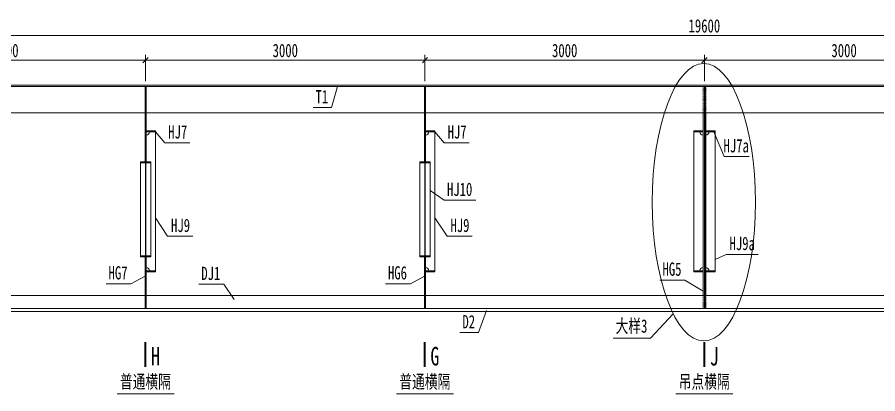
# Model space of a CAD drawing. Header units: millimetres. Extents: x 44597 to 300567, y -113054 to 73044.
# Drawn here: x 51188 to 60429, y -73677 to -69633 of the extents above; entities that cross this region are included whole.
import ezdxf
from ezdxf.enums import TextEntityAlignment as Align

# ---------------------------------------------------------------- set-up
doc = ezdxf.new("R2010")
doc.units = ezdxf.units.MM
doc.linetypes.add('DASHED', pattern=[0.75, 0.5, -0.25])
doc.layers.get('Defpoints').update_dxf_attribs({"color": 8})
for name, color, linetype, lineweight in [('文字', 7, 'Continuous', 15), ('粗线', 3, 'Continuous', 35), ('细实线', 4, 'Continuous', 15), ('虚线', 7, 'DASHED', 13), ('钢板细线', 6, 'Continuous', 15)]:
    doc.layers.add(name, color=color, linetype=linetype, lineweight=lineweight)
doc.styles.add('111', font='', dxfattribs={"width": 0.7})
doc.styles.add('BM_Dim', font='', dxfattribs={"width": 0.85})
doc.styles.get('111').set_extended_font_data('仿宋_GB2312')
doc.styles.get('BM_Dim').set_extended_font_data('仿宋_GB2312')
doc.dimstyles.new('200', dxfattribs={"dimscale": 0, "dimtxt": 2.5, "dimasz": 1, "dimexe": 1, "dimexo": 1, "dimgap": 0.6, "dimtad": 1, "dimdec": 0, "dimdsep": 46, "dimtxsty": '111', "dimblk": 'OBLIQUE', "dimcen": 0, "dimclrd": 4, "dimclre": 4, "dimclrt": 4, "dimadec": 1, "dimazin": 2, "dimtfac": 1, "dimtdec": 0, "dimtix": 1, "dimtmove": 2, "dimatfit": 3, "dimfxl": 4, "dimfxlon": 1, "dimtolj": 1, "dimlwd": -1, "dimlwe": -1, "dimarcsym": 0})

# ---------------------------------------------------------------- blocks, each defined once
blk = doc.blocks.new('_Oblique')
at = {"color": 0, "linetype": 'ByBlock', "lineweight": -2}
blk.add_line((-0.5, -0.5), (0.5, 0.5), dxfattribs=at)
blk = doc.blocks.new('*D544')
at = {"layer": 'Defpoints', "color": 0, "transparency": 16777216}
for p in [(58566.6, -70093.9), (58566.6, -70378.6), (61566.6, -70378.6)]:
    blk.add_point(p, dxfattribs=at)
at = {"layer": '细实线', "color": 4, "transparency": 16777216}
for p, q in [((58566.6, -70321.4), (58566.6, -70036.8)), ((61566.6, -70321.4), (61566.6, -70036.8)), ((61566.6, -70093.9), (58566.6, -70093.9))]:
    blk.add_line(p, q, dxfattribs=at)
at = {"layer": '细实线', "color": 4, "transparency": 16777216, "xscale": 57.14285714285715, "yscale": 57.14285714285715, "zscale": 57.14285714285715, "rotation": 180}
blk.add_blockref('_Oblique', (58566.6, -70093.9), dxfattribs=at)
at = {"layer": '细实线', "color": 4, "transparency": 16777216, "xscale": 57.14285714285715, "yscale": 57.14285714285715, "zscale": 57.14285714285715}
blk.add_blockref('_Oblique', (61566.6, -70093.9), dxfattribs=at)
at = {"layer": '细实线', "color": 4, "transparency": 16777216, "insert": (60066.6, -69991.7), "char_height": 142.86, "attachment_point": 5, "style": '111'}
blk.add_mtext('\\A1;3000', dxfattribs=at)
blk = doc.blocks.new('*D545')
at = {"layer": 'Defpoints', "color": 0, "transparency": 16777216}
for p in [(55566.6, -70093.9), (55566.6, -70378.6), (58566.6, -70378.6)]:
    blk.add_point(p, dxfattribs=at)
at = {"layer": '细实线', "color": 4, "transparency": 16777216}
for p, q in [((55566.6, -70321.4), (55566.6, -70036.8)), ((58566.6, -70321.4), (58566.6, -70036.8)), ((58566.6, -70093.9), (55566.6, -70093.9))]:
    blk.add_line(p, q, dxfattribs=at)
at = {"layer": '细实线', "color": 4, "transparency": 16777216, "xscale": 57.14285714285715, "yscale": 57.14285714285715, "zscale": 57.14285714285715, "rotation": 180}
blk.add_blockref('_Oblique', (55566.6, -70093.9), dxfattribs=at)
at = {"layer": '细实线', "color": 4, "transparency": 16777216, "xscale": 57.14285714285715, "yscale": 57.14285714285715, "zscale": 57.14285714285715}
blk.add_blockref('_Oblique', (58566.6, -70093.9), dxfattribs=at)
at = {"layer": '细实线', "color": 4, "transparency": 16777216, "insert": (57066.6, -69991.7), "char_height": 142.86, "attachment_point": 5, "style": '111'}
blk.add_mtext('\\A1;3000', dxfattribs=at)
blk = doc.blocks.new('*D546')
at = {"layer": 'Defpoints', "color": 0, "transparency": 16777216}
for p in [(52566.6, -70093.9), (52566.6, -70378.6), (55566.6, -70378.6)]:
    blk.add_point(p, dxfattribs=at)
at = {"layer": '细实线', "color": 4, "transparency": 16777216}
for p, q in [((52566.6, -70321.4), (52566.6, -70036.8)), ((55566.6, -70321.4), (55566.6, -70036.8)), ((55566.6, -70093.9), (52566.6, -70093.9))]:
    blk.add_line(p, q, dxfattribs=at)
at = {"layer": '细实线', "color": 4, "transparency": 16777216, "xscale": 57.14285714285715, "yscale": 57.14285714285715, "zscale": 57.14285714285715, "rotation": 180}
blk.add_blockref('_Oblique', (52566.6, -70093.9), dxfattribs=at)
at = {"layer": '细实线', "color": 4, "transparency": 16777216, "xscale": 57.14285714285715, "yscale": 57.14285714285715, "zscale": 57.14285714285715}
blk.add_blockref('_Oblique', (55566.6, -70093.9), dxfattribs=at)
at = {"layer": '细实线', "color": 4, "transparency": 16777216, "insert": (54066.6, -69991.7), "char_height": 142.86, "attachment_point": 5, "style": '111'}
blk.add_mtext('\\A1;3000', dxfattribs=at)
blk = doc.blocks.new('*D547')
at = {"layer": 'Defpoints', "color": 0, "transparency": 16777216}
for p in [(49566.6, -70093.9), (49566.6, -70378.6), (52566.6, -70378.6)]:
    blk.add_point(p, dxfattribs=at)
at = {"layer": '细实线', "color": 4, "transparency": 16777216}
for p, q in [((49566.6, -70321.4), (49566.6, -70036.8)), ((52566.6, -70321.4), (52566.6, -70036.8)), ((52566.6, -70093.9), (49566.6, -70093.9))]:
    blk.add_line(p, q, dxfattribs=at)
at = {"layer": '细实线', "color": 4, "transparency": 16777216, "xscale": 57.14285714285715, "yscale": 57.14285714285715, "zscale": 57.14285714285715, "rotation": 180}
blk.add_blockref('_Oblique', (49566.6, -70093.9), dxfattribs=at)
at = {"layer": '细实线', "color": 4, "transparency": 16777216, "xscale": 57.14285714285715, "yscale": 57.14285714285715, "zscale": 57.14285714285715}
blk.add_blockref('_Oblique', (52566.6, -70093.9), dxfattribs=at)
at = {"layer": '细实线', "color": 4, "transparency": 16777216, "insert": (51066.6, -69991.7), "char_height": 142.86, "attachment_point": 5, "style": '111'}
blk.add_mtext('\\A1;3000', dxfattribs=at)
blk = doc.blocks.new('*D548')
at = {"layer": 'Defpoints', "color": 0, "transparency": 16777216}
for p in [(48766.6, -69829.3), (48766.6, -70114), (68366.6, -70098)]:
    blk.add_point(p, dxfattribs=at)
at = {"layer": '细实线', "color": 4, "transparency": 16777216}
for p, q in [((48766.6, -70056.8), (48766.6, -69772.1)), ((68366.6, -69829.3), (48766.6, -69829.3)), ((68366.6, -70040.8), (68366.6, -69772.1))]:
    blk.add_line(p, q, dxfattribs=at)
at = {"layer": '细实线', "color": 4, "transparency": 16777216, "xscale": 57.14285714285715, "yscale": 57.14285714285715, "zscale": 57.14285714285715, "rotation": 180}
blk.add_blockref('_Oblique', (48766.6, -69829.3), dxfattribs=at)
at = {"layer": '细实线', "color": 4, "transparency": 16777216, "xscale": 57.14285714285715, "yscale": 57.14285714285715, "zscale": 57.14285714285715}
blk.add_blockref('_Oblique', (68366.6, -69829.3), dxfattribs=at)
at = {"layer": '细实线', "color": 4, "transparency": 16777216, "insert": (58566.6, -69727), "char_height": 142.86, "attachment_point": 5, "style": '111'}
blk.add_mtext('\\A1;19600', dxfattribs=at)
blk = doc.blocks.new('普通横隔立面')
at = {"layer": 'Defpoints'}
for p, q in [((56843, -62753.6), (56843, -65137.6)), ((56737, -63233.6), (56837, -63233.6)), ((56737, -64736.6), (56837, -64736.6))]:
    blk.add_line(p, q, dxfattribs=at)
at = {"layer": '虚线', "ltscale": 2}
for p, q in [((56837, -63033.6), (56837, -62753.6)), ((56849, -63033.6), (56849, -62753.6)), ((56837, -64997.6), (56837, -65137.6)), ((56837, -64997.6), (56837, -65137.6)), ((56849, -64997.6), (56849, -65137.6)), ((56849, -64997.6), (56849, -65137.6))]:
    blk.add_line(p, q, dxfattribs=at)
at = {"layer": '钢板细线'}
for p, q in [((56837, -63033.6), (56837, -63560.6)), ((56849, -63033.6), (56849, -63560.6)), ((56737, -63228.6), (56837, -63228.6)), ((56737, -63228.6), (56737, -63238.6)), ((56737, -63238.6), (56837, -63238.6)), ((56737, -63238.6), (56737, -64731.6)), ((56788, -63560.6), (56898, -63560.6)), ((56788, -63560.6), (56788, -64580.6)), ((56788, -63570.6), (56898, -63570.6)), ((56898, -63560.6), (56898, -64580.6)), ((56788, -64570.6), (56898, -64570.6)), ((56788, -64580.6), (56898, -64580.6)), ((56837, -64580.6), (56837, -64997.6)), ((56849, -64580.6), (56849, -64997.6)), ((56737, -64731.6), (56837, -64731.6)), ((56737, -64731.6), (56737, -64741.6)), ((56737, -64741.6), (56837, -64741.6))]:
    blk.add_line(p, q, dxfattribs=at)
for centre, start, end in [((56837, -63238.6), 180, 270), ((56837, -64731.6), 90, 180)]:
    blk.add_arc(centre, 35, start, end, dxfattribs=at)

msp = doc.modelspace()

# ---------------------------------------------------------------- linework, layer by layer
at = {"layer": 'Defpoints'}
for p, q in [((58566.6, -70378.6), (58566.6, -72762.6)), ((58452.6, -70858.6), (58552.6, -70858.6)), ((58680.6, -70858.6), (58580.6, -70858.6)), ((58452.6, -72361.6), (58552.6, -72361.6)), ((58680.6, -72361.6), (58580.6, -72361.6))]:
    msp.add_line(p, q, dxfattribs=at)
at = {"layer": '粗线'}
for p, q in [((52566.6, -73387.1), (52566.6, -73123.8)), ((55566.6, -73387.1), (55566.6, -73123.8)), ((58566.6, -73387.1), (58566.6, -73123.8))]:
    msp.add_line(p, q, dxfattribs=at)
at = {"layer": '细实线'}
for p, q in [((54564, -70604.3), (54626.1, -70378.6)), ((54564, -70604.3), (54364.4, -70604.3)), ((52772, -70981.6), (52672.6, -70863.6)), ((55772, -70981.6), (55672.6, -70863.6)), ((58778.9, -71130.6), (58669.2, -70863.6)), ((52772, -70981.6), (53040.8, -70981.6)), ((55772, -70981.6), (56040.8, -70981.6)), ((59047.7, -71130.6), (58778.9, -71130.6)), ((55771.1, -71598.4), (55621.6, -71493.2)), ((56111.8, -71598.4), (55771.1, -71598.4)), ((52803.5, -71985.8), (52672.6, -71789.1)), ((55803.5, -71985.8), (55672.6, -71789.1)), ((53074.9, -71985.8), (52803.5, -71985.8)), ((56074.9, -71985.8), (55803.5, -71985.8)), ((58800.8, -72180.2), (58680.6, -72233.5)), ((59145.8, -72180.2), (58800.8, -72180.2)), ((52409.4, -72495.2), (52560.6, -72414.6)), ((55409.4, -72495.2), (55560.6, -72414.6)), ((52409.4, -72495.2), (52141.7, -72495.2)), ((53406.3, -72501.1), (53137.6, -72501.1)), ((53406.3, -72501.1), (53519, -72666.1)), ((55409.4, -72495.2), (55141.7, -72495.2)), ((58357, -72455.5), (58089.4, -72455.5)), ((58357, -72455.5), (58554.6, -72574.6)), ((56141.2, -73020.3), (56227.8, -72782.6)), ((57987.4, -73079.2), (58231.9, -72819)), ((56141.2, -73020.3), (55941.6, -73020.3)), ((57987.4, -73079.2), (57585.7, -73079.2)), ((52871.7, -73676.9), (52261.4, -73676.9)), ((55871.7, -73676.9), (55261.4, -73676.9)), ((58871.7, -73676.9), (58261.4, -73676.9))]:
    msp.add_line(p, q, dxfattribs=at)
at = {"layer": '细实线', "extrusion": (0, 0, -1)}
msp.add_ellipse((58560.6, -71619.5), major_axis=(0, -1489.7), ratio=0.371972, dxfattribs=at)
at = {"layer": '虚线', "ltscale": 4}
for p, q in [((58552.6, -70658.6), (58552.6, -70378.6)), ((58580.6, -70658.6), (58580.6, -70378.6)), ((58552.6, -72622.6), (58552.6, -72762.6)), ((58580.6, -72622.6), (58580.6, -72762.6)), ((58580.6, -72622.6), (58580.6, -72762.6))]:
    msp.add_line(p, q, dxfattribs=at)
at = {"layer": '钢板细线'}
for p, q in [((68166.6, -70362.6), (48566.6, -70362.6)), ((68166.6, -70378.6), (48566.6, -70378.6)), ((68166.6, -70658.6), (48566.6, -70658.6)), ((58552.6, -70658.6), (58552.6, -72622.6)), ((58580.6, -70658.6), (58580.6, -72622.6)), ((58452.6, -70853.6), (58552.6, -70853.6)), ((58452.6, -70853.6), (58452.6, -70863.6)), ((58452.6, -70863.6), (58552.6, -70863.6)), ((58452.6, -70863.6), (58452.6, -72356.6)), ((58680.6, -70853.6), (58580.6, -70853.6)), ((58680.6, -70863.6), (58580.6, -70863.6)), ((58680.6, -70853.6), (58680.6, -70863.6)), ((58680.6, -70863.6), (58680.6, -72356.6)), ((58452.6, -72356.6), (58552.6, -72356.6)), ((58452.6, -72356.6), (58452.6, -72366.6)), ((58452.6, -72366.6), (58552.6, -72366.6)), ((58680.6, -72356.6), (58580.6, -72356.6)), ((58680.6, -72366.6), (58580.6, -72366.6)), ((58680.6, -72356.6), (58680.6, -72366.6)), ((68566.6, -72622.6), (48966.6, -72622.6)), ((68566.6, -72762.6), (48966.6, -72762.6)), ((68566.6, -72794.6), (48966.6, -72794.6))]:
    msp.add_line(p, q, dxfattribs=at)
for centre, start, end in [((58552.6, -70863.6), 180, 270), ((58580.6, -70863.6), 270, 0), ((58552.6, -72356.6), 90, 180), ((58580.6, -72356.6), 0, 90)]:
    msp.add_arc(centre, 35, start, end, dxfattribs=at)

# ---------------------------------------------------------------- block references
at = {"layer": '细实线', "xscale": -1}
for p in [(109409.6, -7625), (112409.6, -7625)]:
    msp.add_blockref('普通横隔立面', p, dxfattribs=at)

# ---------------------------------------------------------------- texts
at = {"layer": '文字', "style": 'BM_Dim', "width": 0.7}
for s, p in [('T1', (54459.1, -70601.2)), ('HJ7', (52911.5, -70978.6)), ('HJ7', (55911.5, -70978.6)), ('HJ7a', (58908.2, -71127.6)), ('HJ10', (55938.7, -71595.3)), ('HJ9', (52941.9, -71982.7)), ('HJ9', (55941.9, -71982.7)), ('HJ9a', (58972.8, -72177.1)), ('HG7', (52270.9, -72492.1)), ('DJ1', (53266.8, -72498.1)), ('HG6', (55270.9, -72492.1)), ('HG5', (58218.6, -72452.4)), ('D2', (56036.3, -73017.3)), ('大样3', (57784.1, -73063.7)), ('普通横隔', (52564.7, -73661.3)), ('普通横隔', (55564.7, -73661.3)), ('吊点横隔', (58564.7, -73661.3))]:
    msp.add_text(s, height=142.86, dxfattribs=at).set_placement(p, align=Align.BOTTOM_CENTER)
for s, p in [('H', (52672.3, -73372.8)), ('G', (55672.3, -73372.8)), ('J', (58672.3, -73372.8))]:
    msp.add_text(s, height=200, dxfattribs=at).set_placement(p, align=Align.CENTER)

# ---------------------------------------------------------------- dimensions: what is measured, and where the dimension line sits
at = {"layer": '细实线'}
for base, p1, p2, picture, middle in [((48766.6, -69829.3), (68366.6, -70098), (48766.6, -70114), '*D548', (58566.6, -69727)), ((49566.6, -70093.9), (52566.6, -70378.6), (49566.6, -70378.6), '*D547', (51066.6, -69991.7)), ((52566.6, -70093.9), (55566.6, -70378.6), (52566.6, -70378.6), '*D546', (54066.6, -69991.7)), ((55566.6, -70093.9), (58566.6, -70378.6), (55566.6, -70378.6), '*D545', (57066.6, -69991.7)), ((58566.6, -70093.9), (61566.6, -70378.6), (58566.6, -70378.6), '*D544', (60066.6, -69991.7))]:
    dim = msp.add_linear_dim(base=base, p1=p1, p2=p2, angle=180, dimstyle='200', override={"dimscale": 57.142857}, dxfattribs=at)
    dim.commit()
    dim.dimension.update_dxf_attribs({"geometry": picture, "text_midpoint": middle})

doc.saveas('drawing.dxf')
